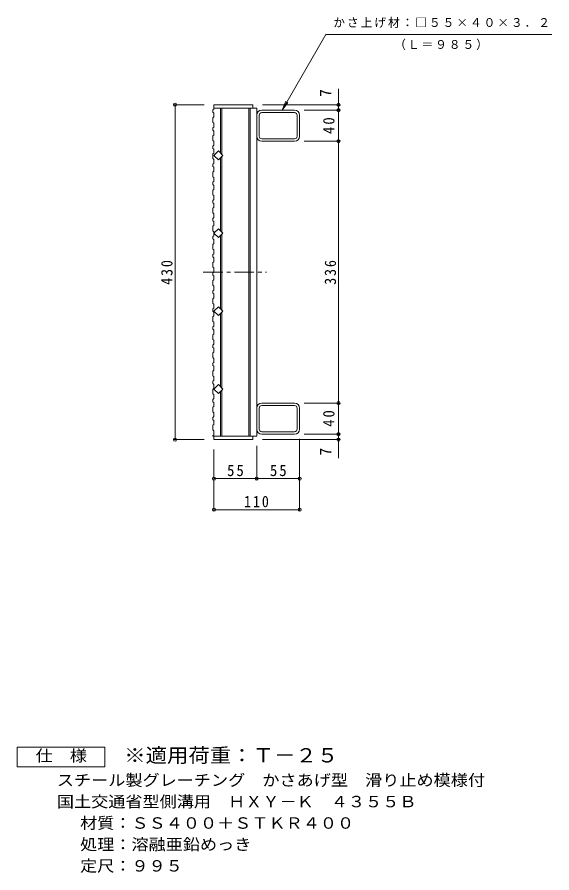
# Model space of a CAD drawing. Units: millimetres, scale not verified. Extents: x -806 to 906, y -687 to 602.
# Drawn here: x 219 to 906, y -536 to 562 of the extents above; entities that cross this region are included whole.
import ezdxf
from ezdxf.enums import TextEntityAlignment as Align

# ---------------------------------------------------------------- set-up
doc = ezdxf.new("R2010")
doc.units = ezdxf.units.MM
doc.header["$LTSCALE"] = 5
doc.header["$PDMODE"] = 32
doc.header["$PDSIZE"] = 4
doc.linetypes.add('CHAIN1', pattern=[8, 5, -1, 1, -1])
for name, color, linetype, lineweight in [('B-1', 2, 'Continuous', 9), ('B-2', 3, 'Continuous', 9), ('B-4', 7, 'Continuous', 9), ('B-A', 3, 'Continuous', 9), ('F-4_F-4ﾚｲﾔ', 2, 'Continuous', 9)]:
    doc.layers.add(name, color=color, linetype=linetype, lineweight=lineweight)
doc.layers.add('F-5_F-5ﾚｲﾔ', color=2, linetype='Continuous')
doc.styles.add('ＭＳ ゴシック', font='')
doc.styles.get('ＭＳ ゴシック').set_extended_font_data('MS Gothic')

msp = doc.modelspace()

# ---------------------------------------------------------------- linework, layer by layer
at = {"layer": 'B-1'}
for p, q in [((575.221, 442.789), (533.022, 442.789)), ((575.221, 439.589), (533.022, 439.589)), ((529.822, 409.189), (529.822, 436.389)), ((578.421, 409.189), (578.421, 436.389)), ((581.621, 409.189), (581.621, 436.389)), ((533.022, 405.989), (575.221, 405.989)), ((575.221, 402.789), (533.022, 402.789)), ((575.221, 66.789), (533.022, 66.789)), ((529.822, 60.389), (529.822, 33.189)), ((533.022, 63.589), (575.221, 63.589)), ((578.421, 60.389), (578.421, 33.189)), ((581.621, 60.389), (581.621, 33.189)), ((575.221, 29.989), (533.022, 29.989)), ((575.221, 26.789), (533.022, 26.789))]:
    msp.add_line(p, q, dxfattribs=at)
for centre, radius, start, end in [((533.022, 436.389), 6.4, 90, 180), ((533.022, 436.389), 3.2, 90, 180), ((575.221, 436.389), 6.4, 0, 90), ((575.221, 436.389), 3.2, 0, 90), ((533.022, 409.189), 6.4, 180, 270), ((533.022, 409.189), 3.2, 180, 270), ((575.221, 409.189), 6.4, 270, 0), ((575.221, 409.189), 3.2, 270, 0), ((533.022, 60.389), 6.4, 90, 180), ((575.221, 60.389), 6.4, 0, 90), ((533.022, 60.389), 3.2, 90, 180), ((575.221, 60.389), 3.2, 0, 90), ((533.022, 33.189), 6.4, 180, 270), ((533.022, 33.189), 3.2, 180, 270), ((575.221, 33.189), 3.2, 270, 0), ((575.221, 33.189), 6.4, 270, 0)]:
    msp.add_arc(centre, radius, start, end, dxfattribs=at)
at = {"layer": 'B-2'}
for p, q in [((471.622, 449.789), (521.622, 449.789)), ((471.622, 445.289), (526.622, 445.289)), ((480.122, 445.289), (480.122, 387.603)), ((481.622, 445.289), (481.622, 386.103)), ((516.622, 445.289), (516.622, 24.289)), ((518.122, 445.289), (518.122, 24.289)), ((521.622, 449.789), (521.622, 445.289)), ((526.622, 445.289), (526.622, 24.289)), ((480.122, 381.976), (480.122, 287.603)), ((481.622, 383.476), (481.622, 286.103)), ((480.122, 281.976), (480.122, 187.603)), ((481.622, 283.476), (481.622, 186.103)), ((480.122, 87.604), (480.122, 181.976)), ((481.622, 86.104), (481.622, 183.476)), ((480.122, 24.289), (480.122, 81.976)), ((481.622, 24.289), (481.622, 83.476)), ((470.122, 24.289), (526.622, 24.289)), ((521.622, 19.789), (521.622, 24.289)), ((471.622, 19.789), (521.622, 19.789))]:
    msp.add_line(p, q, dxfattribs=at)
at = {"layer": 'B-2', "linetype": 'CHAIN1'}
msp.add_line((457.994, 234.789), (538.919, 234.789), dxfattribs=at)
at = {"layer": 'B-2'}
for points in [[(482.935, 384.79), (477.279, 379.133), (471.622, 384.79), (477.279, 390.446)], [(482.935, 284.789), (477.279, 279.133), (471.622, 284.789), (477.279, 290.446)], [(482.935, 184.79), (477.279, 190.446), (471.622, 184.79), (477.279, 179.133)], [(482.935, 84.79), (477.279, 90.447), (471.622, 84.79), (477.279, 79.133)]]:
    msp.add_lwpolyline(points, close=True, dxfattribs=at)
at = {"layer": 'B-4'}
for p, q in [((631.621, -3.875), (631.621, 470.155)), ((559.121, 442.789), (563.905, 454.337)), ((559.121, 442.789), (566.731, 452.706)), ((459.122, 449.789), (420.122, 449.789)), ((421.622, 19.789), (421.622, 449.789)), ((534.122, 449.789), (633.121, 449.789)), ((587.721, 442.789), (633.121, 442.789)), ((587.721, 402.789), (633.121, 402.789)), ((587.721, 66.789), (633.121, 66.789)), ((587.721, 26.789), (633.121, 26.789)), ((459.122, 19.789), (420.122, 19.789)), ((526.622, 11.789), (526.622, -31.711)), ((534.122, 19.789), (633.121, 19.789)), ((581.621, 20.689), (581.621, -71.711)), ((471.622, 7.289), (471.622, -71.711)), ((471.622, -30.211), (581.621, -30.211)), ((471.622, -70.211), (581.621, -70.211))]:
    msp.add_line(p, q, dxfattribs=at)
msp.add_lwpolyline([(559.121, 442.789), (615.125, 539.789), (905.676, 539.789)], dxfattribs=at)
for p in [(421.622, 449.789), (631.621, 449.789), (631.621, 442.789), (631.621, 402.789), (631.621, 66.789), (631.621, 26.789), (421.622, 19.789), (631.621, 19.789), (471.622, -30.211), (526.622, -30.211), (581.621, -30.211), (471.622, -70.211), (581.621, -70.211)]:
    msp.add_point(p, dxfattribs=at)
at = {"layer": 'B-A'}
for p, q in [((470.122, 443.146), (471.622, 444.146)), ((470.122, 443.146), (470.122, 440.146)), ((470.122, 440.146), (471.622, 439.146)), ((471.622, 449.789), (471.622, 444.146)), ((470.122, 433.033), (471.622, 434.033)), ((470.122, 433.033), (470.122, 427.033)), ((471.622, 439.146), (471.622, 434.033)), ((470.122, 427.033), (471.622, 426.033)), ((470.122, 419.92), (471.622, 420.92)), ((470.122, 419.92), (470.122, 416.92)), ((471.622, 420.92), (471.622, 426.033)), ((470.122, 416.92), (471.622, 415.92)), ((470.122, 409.807), (471.622, 410.806)), ((470.122, 409.807), (470.122, 403.807)), ((471.622, 415.92), (471.622, 410.806)), ((470.122, 403.807), (471.622, 402.807)), ((470.122, 396.694), (471.622, 397.694)), ((470.122, 396.694), (470.122, 393.694)), ((471.622, 397.694), (471.622, 402.807)), ((470.122, 393.694), (471.622, 392.694)), ((470.122, 386.581), (471.622, 387.581)), ((470.122, 386.581), (470.122, 380.581)), ((471.622, 392.694), (471.622, 387.581)), ((470.122, 380.581), (471.622, 379.581)), ((470.122, 373.468), (471.622, 374.468)), ((471.622, 374.468), (471.622, 379.581)), ((470.122, 373.468), (470.122, 370.468)), ((470.122, 370.468), (471.622, 369.468)), ((470.122, 363.354), (471.622, 364.355)), ((470.122, 363.354), (470.122, 357.355)), ((471.622, 369.468), (471.622, 364.355)), ((470.122, 357.355), (471.622, 356.355)), ((471.622, 351.242), (471.622, 356.355)), ((470.122, 350.242), (471.622, 351.242)), ((470.122, 350.242), (470.122, 347.242)), ((470.122, 347.242), (471.622, 346.242)), ((470.122, 340.129), (471.622, 341.128)), ((471.622, 346.242), (471.622, 341.128)), ((470.122, 340.129), (470.122, 334.129)), ((470.122, 334.129), (471.622, 333.129)), ((471.622, 328.016), (471.622, 333.129)), ((470.122, 327.015), (471.622, 328.016)), ((470.122, 327.015), (470.122, 324.015)), ((470.122, 324.015), (471.622, 323.016)), ((471.622, 323.016), (471.622, 317.902)), ((470.122, 316.903), (471.622, 317.902)), ((470.122, 316.903), (470.122, 310.903)), ((470.122, 310.903), (471.622, 309.903)), ((471.622, 304.789), (471.622, 309.903)), ((470.122, 303.79), (471.622, 304.789)), ((470.122, 303.79), (470.122, 300.79)), ((470.122, 300.79), (471.622, 299.789)), ((471.622, 299.789), (471.622, 294.677)), ((470.122, 293.676), (471.622, 294.677)), ((470.122, 293.676), (470.122, 287.676)), ((470.122, 287.676), (471.622, 286.676)), ((471.622, 281.563), (471.622, 286.676)), ((470.122, 280.564), (471.622, 281.563)), ((470.122, 280.564), (470.122, 277.564)), ((470.122, 277.564), (471.622, 276.563)), ((471.622, 276.563), (471.622, 271.45)), ((470.122, 270.45), (471.622, 271.45)), ((470.122, 270.45), (470.122, 264.45)), ((470.122, 264.45), (471.622, 263.45)), ((470.122, 257.337), (471.622, 258.338)), ((470.122, 257.337), (470.122, 254.337)), ((470.122, 254.337), (471.622, 253.337)), ((471.622, 258.338), (471.622, 263.45)), ((471.622, 253.337), (471.622, 248.224)), ((470.122, 247.224), (471.622, 248.224)), ((470.122, 247.224), (470.122, 241.224)), ((470.122, 241.224), (471.622, 240.224)), ((470.122, 234.111), (471.622, 235.111)), ((470.122, 234.111), (470.122, 231.111)), ((470.122, 231.111), (471.622, 230.111)), ((471.622, 235.111), (471.622, 240.224)), ((470.122, 223.998), (471.622, 224.998)), ((470.122, 223.998), (470.122, 217.998)), ((471.622, 230.111), (471.622, 224.998)), ((470.122, 217.998), (471.622, 216.998)), ((470.122, 210.885), (471.622, 211.885)), ((470.122, 210.885), (470.122, 207.885)), ((471.622, 211.885), (471.622, 216.998)), ((470.122, 207.885), (471.622, 206.885)), ((470.122, 200.772), (471.622, 201.772)), ((470.122, 200.772), (470.122, 194.772)), ((471.622, 206.885), (471.622, 201.772)), ((470.122, 194.772), (471.622, 193.772)), ((470.122, 187.659), (471.622, 188.659)), ((470.122, 187.659), (470.122, 184.659)), ((471.622, 188.659), (471.622, 193.772)), ((470.122, 184.659), (471.622, 183.659)), ((470.122, 177.546), (471.622, 178.546)), ((470.122, 177.546), (470.122, 171.546)), ((471.622, 183.659), (471.622, 178.546)), ((470.122, 171.546), (471.622, 170.546)), ((470.122, 164.433), (471.622, 165.433)), ((471.622, 165.433), (471.622, 170.546)), ((470.122, 164.433), (470.122, 161.433)), ((470.122, 161.433), (471.622, 160.433)), ((470.122, 154.32), (471.622, 155.32)), ((470.122, 154.32), (470.122, 148.32)), ((471.622, 160.433), (471.622, 155.32)), ((470.122, 148.32), (471.622, 147.32)), ((471.622, 142.207), (471.622, 147.32)), ((470.122, 141.207), (471.622, 142.207)), ((470.122, 141.207), (470.122, 138.207)), ((470.122, 138.207), (471.622, 137.207)), ((470.122, 131.094), (471.622, 132.094)), ((471.622, 137.207), (471.622, 132.094)), ((470.122, 131.094), (470.122, 125.094)), ((470.122, 125.094), (471.622, 124.094)), ((471.622, 118.981), (471.622, 124.094)), ((470.122, 117.981), (471.622, 118.981)), ((470.122, 117.981), (470.122, 114.981)), ((470.122, 114.981), (471.622, 113.981)), ((471.622, 113.981), (471.622, 108.868)), ((470.122, 107.868), (471.622, 108.868)), ((470.122, 107.868), (470.122, 101.868)), ((470.122, 101.868), (471.622, 100.868)), ((471.622, 95.755), (471.622, 100.868)), ((470.122, 94.755), (471.622, 95.755)), ((470.122, 94.755), (470.122, 91.755)), ((470.122, 91.755), (471.622, 90.755)), ((471.622, 90.755), (471.622, 85.642)), ((470.122, 84.642), (471.622, 85.642)), ((470.122, 84.642), (470.122, 78.642)), ((470.122, 78.642), (471.622, 77.642)), ((471.622, 72.529), (471.622, 77.642)), ((470.122, 71.529), (471.622, 72.529)), ((470.122, 71.529), (470.122, 68.529)), ((470.122, 68.529), (471.622, 67.529)), ((471.622, 67.529), (471.622, 62.416)), ((470.122, 61.416), (471.622, 62.416)), ((470.122, 61.416), (470.122, 55.416)), ((470.122, 55.416), (471.622, 54.416)), ((470.122, 48.303), (471.622, 49.303)), ((470.122, 48.303), (470.122, 45.303)), ((470.122, 45.303), (471.622, 44.303)), ((471.622, 49.303), (471.622, 54.416)), ((471.622, 44.303), (471.622, 39.19)), ((470.122, 38.19), (471.622, 39.19)), ((470.122, 38.19), (470.122, 32.19)), ((470.122, 32.19), (471.622, 31.19)), ((470.122, 25.077), (470.122, 24.289)), ((471.622, 24.289), (471.622, 19.789))]:
    msp.add_line(p, q, dxfattribs=at)
msp.add_lwpolyline([(470.122, 25.077), (471.622, 26.077), (471.622, 31.19)], dxfattribs=at)
at = {"layer": 'F-4_F-4ﾚｲﾔ'}
msp.add_lwpolyline([(218.824, -400.141), (218.824, -375.14), (331.324, -375.14), (331.324, -400.141)], close=True, dxfattribs=at)

# ---------------------------------------------------------------- texts
at = {"layer": 'B-4', "color": 2, "style": 'ＭＳ ゴシック'}
for p in [(626.621, 459.871), (626.621, -0.726)]:
    msp.add_text('7', height=14.66, rotation=90, dxfattribs=at).set_placement(p, align=Align.BOTTOM_LEFT)
at = {"layer": 'B-4', "char_height": 11, "attachment_point": 7, "style": 'ＭＳ ゴシック'}
for s, insert in [('\\T1.17;かさ上げ材：□５５×４０×３．２', (624.944, 548.462)), ('\\T1.17;（Ｌ＝９８５）', (703.135, 520.019))]:
    msp.add_mtext(s, dxfattribs=dict(at, insert=insert))
at = {"layer": 'B-4', "color": 2, "char_height": 14.66, "attachment_point": 7, "rotation": 90, "style": 'ＭＳ ゴシック'}
for s, insert in [('\\T1.27;\\W0.95;40', (626.621, 412.164)), ('\\T1.27;\\W0.9;430', (418.622, 218.539)), ('\\T1.27;\\W0.9;336', (628.621, 218.539)), ('\\T1.27;\\W0.95;40', (626.621, 36.164))]:
    msp.add_mtext(s, dxfattribs=dict(at, insert=insert))
at = {"layer": 'B-4', "color": 2, "char_height": 14.66, "attachment_point": 7, "style": 'ＭＳ ゴシック'}
for s, insert in [('\\T1.27;\\W0.95;55', (488.497, -27.211)), ('\\T1.27;\\W0.95;55', (543.497, -27.211)), ('\\T1.27;\\W0.9;110', (510.371, -67.211))]:
    msp.add_mtext(s, dxfattribs=dict(at, insert=insert))
at = {"layer": 'F-4_F-4ﾚｲﾔ', "style": 'ＭＳ ゴシック', "width": 1.1}
for s, p in [('仕\u3000様', (242.574, -397.64)), ('スチール製グレーチング\u3000かさあげ型\u3000滑り止め模様付', (269.869, -429.101)), ('国土交通省型側溝用\u3000ＨＸＹ－Ｋ\u3000４３５５Ｂ', (269.869, -456.601)), ('材質：ＳＳ４００＋ＳＴＫＲ４００', (299.725, -484.1)), ('処理：溶融亜鉛めっき', (299.725, -511.6)), ('定尺：９９５', (299.725, -539.101))]:
    msp.add_text(s, height=14.66, dxfattribs=at).set_placement(p, align=Align.BOTTOM_LEFT)
at = {"layer": 'F-5_F-5ﾚｲﾔ', "color": 3, "style": 'ＭＳ ゴシック', "width": 1.1}
msp.add_text('※適用荷重：Ｔ－２５', height=18.33, dxfattribs=at).set_placement((356.324, -400.141), align=Align.BOTTOM_LEFT)

doc.saveas('drawing.dxf')
